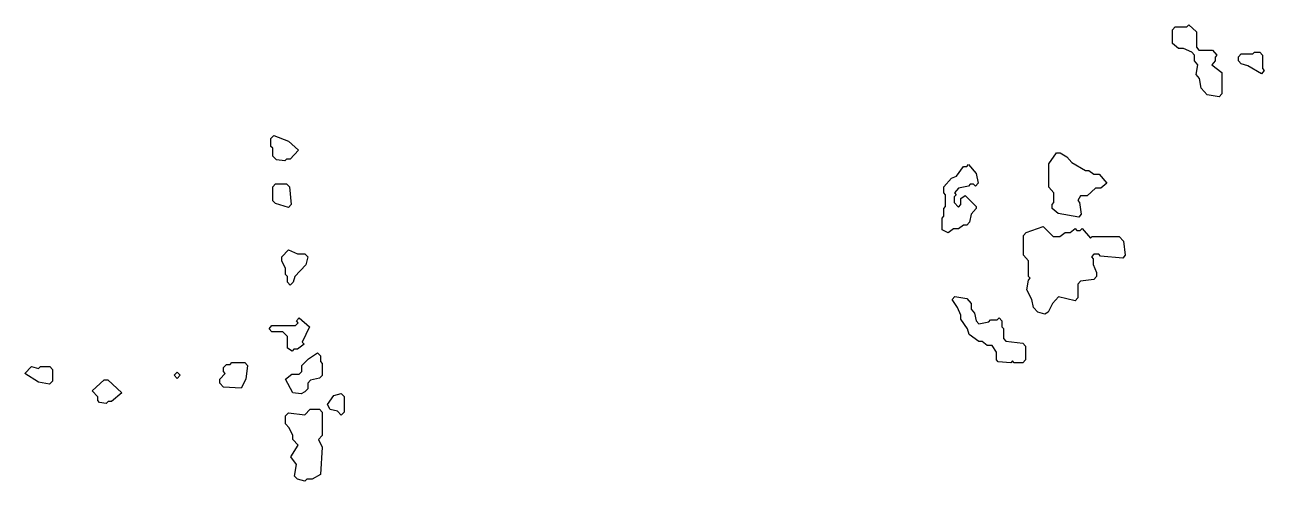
# Model space of a CAD drawing. Header units: millimetres. Extents: x 0 to 913, y 0 to 336.
import ezdxf

# ---------------------------------------------------------------- set-up
doc = ezdxf.new("R2010")
doc.units = ezdxf.units.MM
doc.layers.add('GRY3', color=7, linetype='Continuous')

msp = doc.modelspace()

# ---------------------------------------------------------------- linework, layer by layer
at = {"layer": 'GRY3'}
for points in [[(870.62, 284.3), (866.21, 289.35), (864.96, 296.5), (862.46, 299.37), (863.7, 306.51), (861.22, 309.36), (861.22, 313.65), (859.39, 315.74), (853.19, 318.58), (849.44, 318.58), (845.01, 322.21), (845.01, 332.29), (846.94, 334.5), (855.66, 334.5), (856.95, 335.97), (862.66, 330.87), (862.66, 319.44), (864.48, 317.35), (874.45, 317.35), (877.66, 313.68), (876.38, 312.22), (876.38, 309.36), (873.93, 306.56), (881.36, 300.88), (881.36, 285.07), (879.43, 282.86), (870.62, 284.3)], [(900.55, 305.73), (895.55, 307.17), (893.63, 309.36), (893.63, 312.29), (895.56, 314.5), (904.28, 314.5), (905.53, 315.93), (909.36, 315.93), (911.28, 313.72), (911.28, 303.72), (912.56, 302.25), (910.58, 299.98), (900.55, 305.73)], [(185.32, 236.45), (182.58, 239.36), (182.58, 245.07), (181.24, 246.5), (181.24, 252.29), (183.33, 254.52), (194.15, 250.2), (201.62, 243.69), (195.48, 237.15), (192.79, 237.15), (191.45, 235.72), (185.32, 236.45)], [(756.5, 200.78), (756.5, 203.72), (757.75, 205.15), (757.75, 212.22), (754.01, 216.5), (754.01, 233.72), (759.66, 241.64), (762.24, 241.64), (767.26, 238.76), (771, 234.48), (780.94, 228.78), (783.44, 228.78), (787.18, 225.93), (790.93, 225.93), (796.64, 219.39), (792.16, 215.73), (788.43, 215.73), (782.19, 210.01), (777.23, 210.01), (775.42, 206.55), (776.64, 205.16), (777.9, 196.51), (775.96, 194.29), (760.92, 197.16), (756.5, 200.78)], [(676.71, 195.15), (676.71, 200.86), (677.96, 202.29), (677.96, 210.79), (676.71, 212.22), (676.71, 216.58), (682.36, 223.05), (686.1, 224.48), (691.1, 231.64), (693.6, 231.64), (694.89, 233.12), (700.59, 226.59), (701.85, 219.37), (699.88, 217.1), (698.58, 218.58), (696.18, 218.58), (694.94, 217.16), (687.46, 215.73), (684.43, 212.25), (685.67, 210.83), (684.39, 209.36), (684.39, 205.15), (687.41, 201.69), (689.18, 203.72), (689.18, 208.02), (692.41, 210.24), (700.6, 202.3), (700.6, 200.79), (696.85, 196.49), (695.6, 190.78), (693.69, 188.58), (691.18, 188.58), (687.44, 185.73), (683.7, 185.73), (679.94, 182.85), (675.47, 185.05), (675.47, 193.72), (676.71, 195.15)], [(184.64, 204.31), (182.58, 206.5), (182.58, 216.58), (184.65, 218.78), (192.79, 218.78), (194.86, 216.58), (196.21, 203.65), (194.12, 201.43), (184.64, 204.31)], [(737.79, 140.81), (739.05, 148.01), (740.26, 149.4), (739.05, 150.79), (739.05, 162.22), (735.31, 166.5), (735.31, 180.86), (737.22, 183.06), (749.77, 187.37), (757.26, 180.21), (762.18, 180.21), (765.92, 183.07), (769.66, 183.07), (773.44, 185.96), (774.72, 184.5), (777.12, 184.5), (778.42, 185.98), (784.65, 178.84), (785.85, 180.21), (805.89, 180.21), (809.05, 176.58), (810.31, 166.51), (808.38, 164.29), (792.08, 165.73), (790.84, 167.15), (787.19, 167.15), (785.4, 165.11), (786.62, 163.72), (786.62, 159.42), (789.11, 153.7), (789.11, 150.79), (787.19, 148.59), (777.22, 147.16), (775.4, 145.07), (775.4, 135.07), (773.46, 132.86), (761, 135.72), (756.68, 130.77), (753.56, 124.33), (751, 122.86), (745.95, 124.31), (742.79, 127.92), (741.54, 133.65), (737.79, 140.81)], [(193.32, 146.5), (193.32, 150.79), (191.98, 152.22), (191.98, 156.52), (189.29, 162.23), (189.29, 165.15), (194.07, 170.23), (200.82, 167.35), (206.21, 167.35), (208.29, 165.14), (206.93, 159.35), (198.88, 150.77), (197.54, 146.49), (195.43, 144.25), (193.32, 146.5)], [(712.29, 100.01), (708.57, 100.01), (704.83, 102.87), (702.34, 102.87), (695.43, 107.91), (694.17, 112.21), (689.18, 119.37), (689.18, 122.23), (686.7, 127.92), (682.92, 133.69), (684.88, 135.93), (693.69, 134.49), (696.86, 130.86), (696.86, 126.58), (699.34, 123.73), (700.59, 118.02), (702.41, 115.94), (709.8, 117.35), (711.05, 118.78), (716.04, 118.78), (717.33, 120.26), (719.3, 118.01), (719.3, 113.72), (720.55, 112.29), (720.55, 105.15), (722.37, 103.06), (734.83, 101.64), (736.75, 99.44), (736.75, 89.36), (734.83, 87.15), (728.5, 87.15), (727.3, 88.53), (726.1, 87.15), (716.66, 87.87), (715.36, 89.36), (715.36, 95.08), (712.29, 100.01)], [(193.32, 97.91), (193.32, 106.5), (190.02, 110.01), (181.97, 110.01), (179.86, 112.25), (181.97, 114.5), (199.42, 114.5), (201.34, 116.54), (199.99, 117.97), (202.14, 120.25), (209.65, 113.71), (204.28, 102.27), (205.65, 100.81), (200.84, 97.15), (198.16, 97.15), (196.79, 95.7), (193.32, 97.91)], [(202.1, 78.78), (204.06, 80.87), (204.06, 85.15), (208.79, 90.19), (215.58, 94.53), (217.68, 92.29), (217.68, 88.01), (219.02, 86.58), (219.02, 77.93), (216.96, 75.73), (210.25, 74.31), (208.28, 72.22), (208.28, 67.93), (206.23, 65.75), (203.51, 64.29), (197.38, 65.02), (191.95, 75.14), (196.74, 78.78), (202.1, 78.78)], [(0, 79.38), (4.82, 84.51), (10.19, 83.08), (11.52, 84.5), (18.32, 84.5), (20.39, 82.29), (20.39, 73.64), (18.31, 71.43), (10.18, 72.87), (0, 79.38)], [(143.66, 75.15), (147.65, 79.4), (146.35, 80.79), (146.35, 83.72), (148.42, 85.93), (151.1, 85.93), (152.44, 87.35), (161.92, 87.35), (164, 85.15), (162.65, 75.08), (159.26, 68.58), (146.4, 69.3), (143.66, 72.22), (143.66, 75.15)], [(49.67, 66.55), (58.5, 74.5), (61.26, 74.5), (71.44, 65.11), (63.94, 58.58), (61.27, 58.58), (59.92, 57.15), (55.13, 57.88), (53.74, 59.36), (53.74, 62.22), (49.67, 66.55)], [(112.22, 80.26), (114.37, 77.97), (112.22, 75.68), (110.07, 77.97), (112.22, 80.26)], [(227.59, 63.06), (233.05, 64.51), (235.13, 62.29), (235.13, 50.79), (233.01, 48.54), (230.28, 51.45), (224.89, 52.88), (222.83, 56.55), (227.59, 63.06)], [(195.99, 17.97), (201.35, 26.53), (197.35, 30.79), (197.35, 33.66), (194.68, 39.34), (191.98, 42.22), (191.98, 48.01), (194.05, 50.22), (206.13, 48.79), (210.15, 53.07), (216.95, 53.07), (219.02, 50.87), (219.02, 33.64), (216.36, 30.81), (219.02, 25.13), (217.68, 5.05), (211.57, 1.44), (207.56, 1.44), (206.2, 0), (200.75, 1.45), (198.68, 3.65), (200.03, 12.23), (195.99, 17.97)]]:
    msp.add_lwpolyline(points, close=True, dxfattribs=at)

doc.saveas('drawing.dxf')
